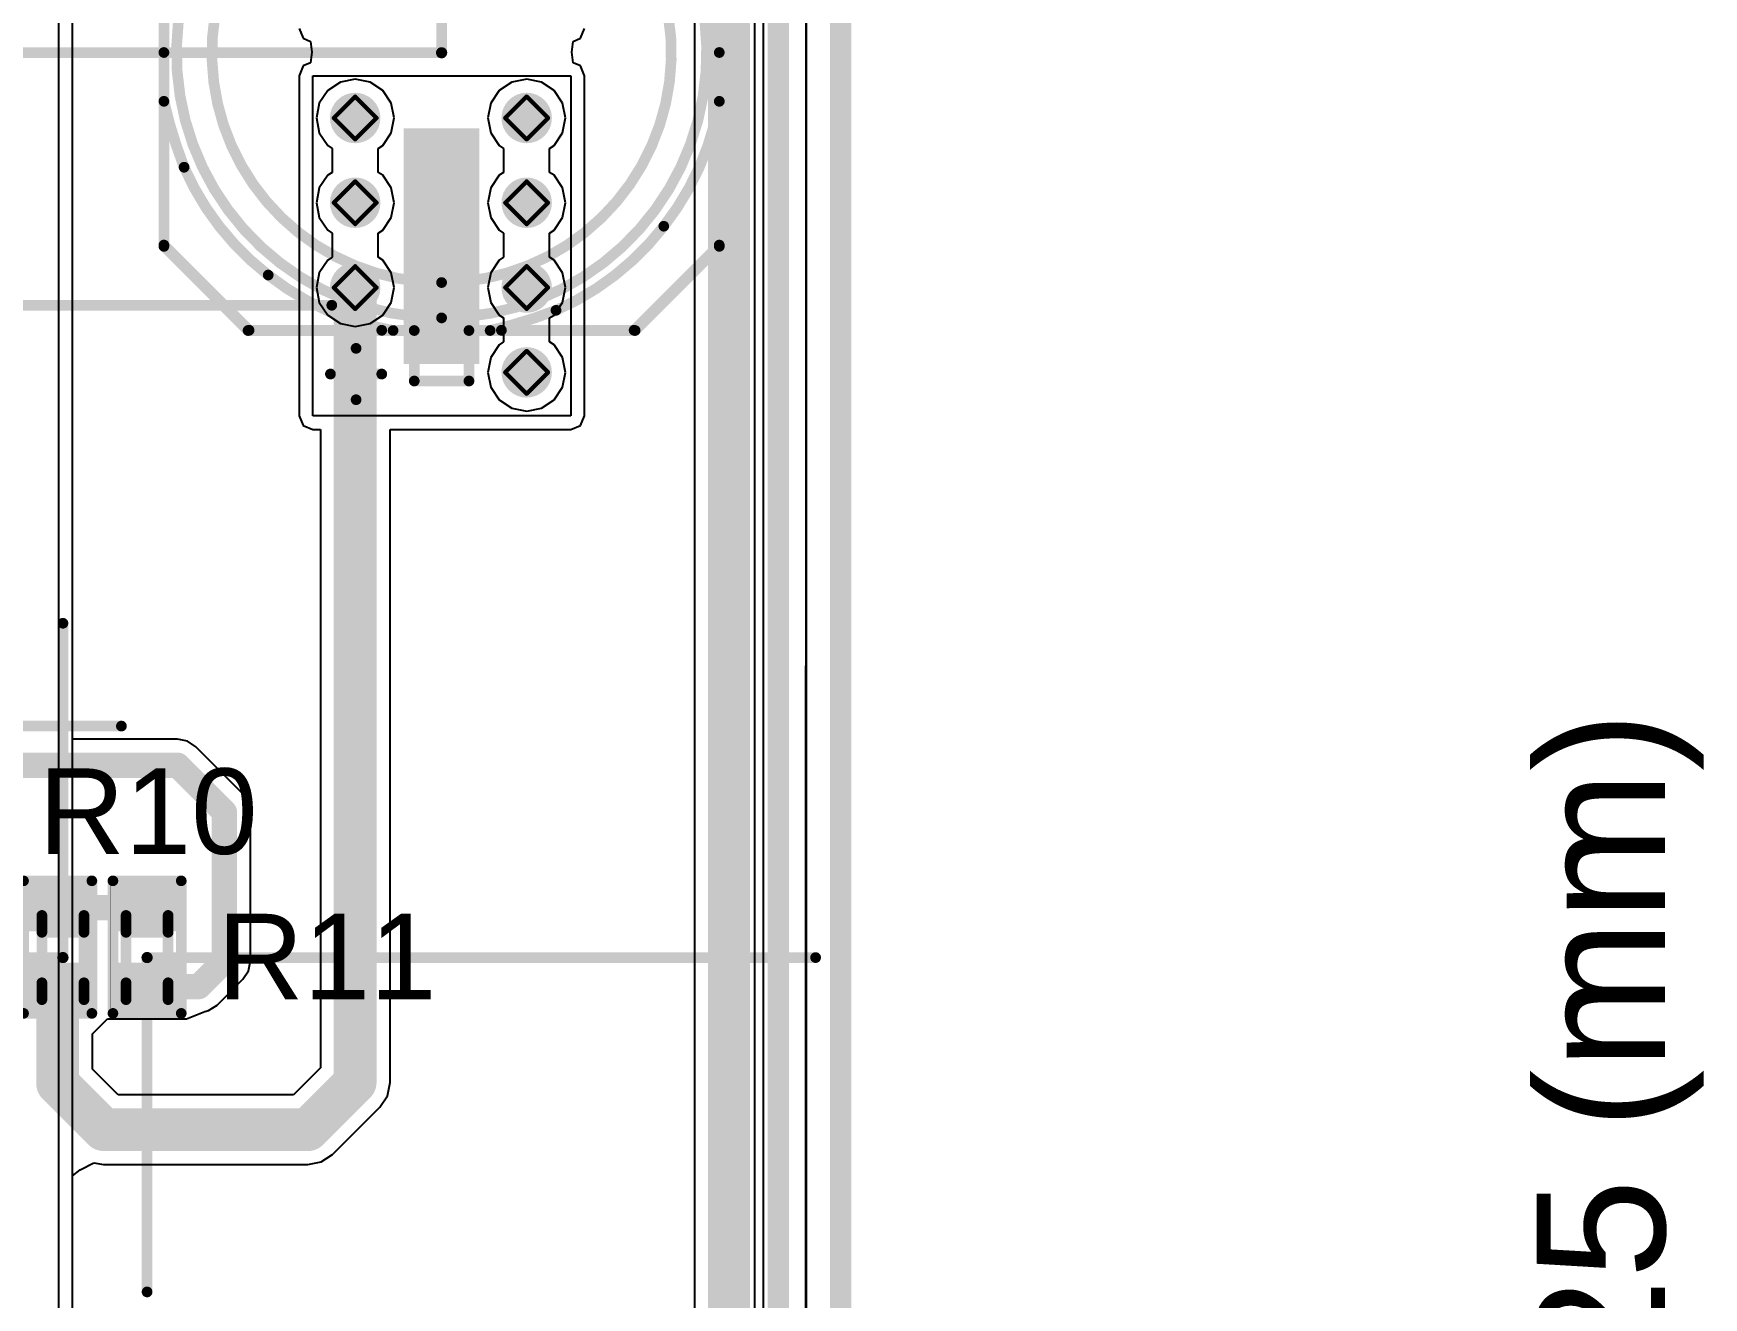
# Model space of a CAD drawing. Header units: millimetres. Extents: x -16 to 330, y -45 to 150.
# Drawn here: x 86.66 to 106.5, y 5.22 to 20.24 of the extents above; entities that cross this region are included whole.
import ezdxf

# ---------------------------------------------------------------- set-up
doc = ezdxf.new("R2010")
doc.units = ezdxf.units.MM
for name, color, linetype in [('BottomLayer', 5, 'Continuous'), ('BottomSolder', 6, 'Continuous'), ('DrillDrawing', 1, 'Continuous'), ('Mechanical1', 6, 'Continuous'), ('Mechanical13', 56, 'Continuous'), ('Mechanical2', 216, 'Continuous'), ('MidLayer1', 16, 'Continuous'), ('MidLayer2', 76, 'Continuous'), ('TopLayer', 1, 'Continuous'), ('TopOverlay', 2, 'Continuous'), ('TopPaste', 8, 'Continuous'), ('TopSolder', 216, 'Continuous'), ('ViaHoleLayer', 16, 'Continuous')]:
    doc.layers.add(name, color=color, linetype=linetype)
doc.styles.add('Arial', font='arial.ttf', dxfattribs={"height": 0.2})

# ---------------------------------------------------------------- blocks, each defined once
blk = doc.blocks.new('R___0402_22')
at = {"layer": 'TopLayer'}
for points in [[(-0.699, -0.318), (-0.699, 0.317), (-0.241, 0.317), (-0.241, -0.318)], [(0.241, -0.318), (0.241, 0.317), (0.699, 0.317), (0.699, -0.318)]]:
    blk.add_hatch(color=1, dxfattribs=at).paths.add_polyline_path(points)
at = {"layer": 'TopPaste'}
for points in [[(-0.699, -0.318), (-0.699, 0.317), (-0.241, 0.317), (-0.241, -0.318)], [(0.241, -0.318), (0.241, 0.317), (0.699, 0.317), (0.699, -0.318)]]:
    blk.add_hatch(color=8, dxfattribs=at).paths.add_polyline_path(points)
at = {"layer": 'TopSolder'}
for points in [[(-0.754, -0.373), (-0.754, 0.373), (-0.186, 0.373), (-0.186, -0.373)], [(0.186, -0.373), (0.186, 0.373), (0.754, 0.373), (0.754, -0.373)]]:
    blk.add_hatch(color=216, dxfattribs=at).paths.add_polyline_path(points)
at = {"layer": 'TopOverlay'}
for points, const_width in [([(0.787, 0.406), (-0.787, 0.406)], 0.127), ([(-0.787, -0.406), (-0.787, 0.406)], 0.127), ([(0.787, -0.406), (0.787, 0.406)], 0.127), ([(0.787, -0.406), (-0.787, -0.406)], 0.127), ([(0.813, -0.432), (-0.813, -0.432)], 0.00323)]:
    blk.add_lwpolyline(points, dxfattribs=dict(at, const_width=const_width))
for points, const_width in [([(-0.819, 0.406, 1), (-0.756, 0.406, 1)], 0.0635), ([(-0.819, 0.406, 1), (-0.756, 0.406, 1)], 0.0635), ([(0.756, 0.406, 1), (0.819, 0.406, 1)], 0.0635), ([(0.756, 0.406, 1), (0.819, 0.406, 1)], 0.0635), ([(-0.819, -0.406, 1), (-0.756, -0.406, 1)], 0.0635), ([(-0.819, -0.406, 1), (-0.756, -0.406, 1)], 0.0635), ([(0.756, -0.406, 1), (0.819, -0.406, 1)], 0.0635), ([(0.756, -0.406, 1), (0.819, -0.406, 1)], 0.0635), ([(-0.814, -0.432, 1), (-0.812, -0.432, 1)], 0.00161), ([(0.812, -0.432, 1), (0.814, -0.432, 1)], 0.00161)]:
    blk.add_lwpolyline(points, format="xyb", close=True, dxfattribs=dict(at, const_width=const_width))
blk = doc.blocks.new('UCD1A101MCL1GS_36')
at = {"layer": 'TopLayer'}
for points in [[(-3.7, 0.45), (-0.9, 0.45), (-0.9, -0.45), (-3.7, -0.45)], [(0.9, 0.45), (3.7, 0.45), (3.7, -0.45), (0.9, -0.45)]]:
    blk.add_hatch(color=1, dxfattribs=at).paths.add_polyline_path(points)
at = {"layer": 'TopPaste'}
for points in [[(-3.7, 0.45), (-0.9, 0.45), (-0.9, -0.45), (-3.7, -0.45)], [(0.9, 0.45), (3.7, 0.45), (3.7, -0.45), (0.9, -0.45)]]:
    blk.add_hatch(color=8, dxfattribs=at).paths.add_polyline_path(points)
at = {"layer": 'TopSolder'}
for points in [[(-3.7, 0.45), (-0.9, 0.45), (-0.9, -0.45), (-3.7, -0.45)], [(0.9, 0.45), (3.7, 0.45), (3.7, -0.45), (0.9, -0.45)]]:
    blk.add_hatch(color=216, dxfattribs=at).paths.add_polyline_path(points)
at = {"layer": 'TopOverlay', "const_width": 0.127}
for points in [[(-2.288, 3.3), (-3.3, 2.288)], [(-2.288, 3.3), (0, 3.3)], [(0, 3.3), (3.3, 3.3)], [(3.3, 3.3), (3.3, 0.711)], [(-3.3, 2.288), (-3.3, 0.711)], [(-3.82, 1.321), (-3.82, 0.711)], [(-4.125, 1.016), (-3.515, 1.016)], [(-3.3, -0.711), (-3.3, -2.288)], [(3.3, -0.711), (3.3, -3.3)], [(-3.3, -2.288), (-2.288, -3.3)], [(-2.288, -3.3), (0, -3.3)], [(0, -3.3), (3.3, -3.3)]]:
    blk.add_lwpolyline(points, dxfattribs=at)
at = {"layer": 'TopOverlay', "const_width": 0.0635}
for points in [[(-2.32, 3.3, 1), (-2.256, 3.3, 1)], [(-2.32, 3.3, 1), (-2.256, 3.3, 1)], [(-0.032, 3.3, 1), (0.032, 3.3, 1)], [(-0.032, 3.3, 1), (0.032, 3.3, 1)], [(3.268, 3.3, 1), (3.332, 3.3, 1)], [(3.268, 3.3, 1), (3.332, 3.3, 1)], [(-3.332, 2.288, 1), (-3.268, 2.288, 1)], [(-3.332, 2.288, 1), (-3.268, 2.288, 1)], [(-3.852, 1.321, 1), (-3.788, 1.321, 1)], [(-4.157, 1.016, 1), (-4.093, 1.016, 1)], [(-3.547, 1.016, 1), (-3.483, 1.016, 1)], [(-3.852, 0.711, 1), (-3.788, 0.711, 1)], [(-3.332, 0.711, 1), (-3.268, 0.711, 1)], [(3.268, 0.711, 1), (3.332, 0.711, 1)], [(-3.332, -0.711, 1), (-3.268, -0.711, 1)], [(3.268, -0.711, 1), (3.332, -0.711, 1)], [(-3.332, -2.288, 1), (-3.268, -2.288, 1)], [(-3.332, -2.288, 1), (-3.268, -2.288, 1)], [(-2.32, -3.3, 1), (-2.256, -3.3, 1)], [(-2.32, -3.3, 1), (-2.256, -3.3, 1)], [(-0.032, -3.3, 1), (0.032, -3.3, 1)], [(-0.032, -3.3, 1), (0.032, -3.3, 1)], [(3.268, -3.3, 1), (3.332, -3.3, 1)], [(3.268, -3.3, 1), (3.332, -3.3, 1)]]:
    blk.add_lwpolyline(points, format="xyb", close=True, dxfattribs=at)
blk = doc.blocks.new('R___0402_105')
at = {"layer": 'TopLayer'}
for points in [[(-0.699, -0.318), (-0.699, 0.317), (-0.241, 0.317), (-0.241, -0.318)], [(0.241, -0.318), (0.241, 0.317), (0.699, 0.317), (0.699, -0.318)]]:
    blk.add_hatch(color=1, dxfattribs=at).paths.add_polyline_path(points)
at = {"layer": 'TopPaste'}
for points in [[(-0.699, -0.318), (-0.699, 0.317), (-0.241, 0.317), (-0.241, -0.318)], [(0.241, -0.318), (0.241, 0.317), (0.699, 0.317), (0.699, -0.318)]]:
    blk.add_hatch(color=8, dxfattribs=at).paths.add_polyline_path(points)
at = {"layer": 'TopSolder'}
for points in [[(-0.754, -0.373), (-0.754, 0.373), (-0.186, 0.373), (-0.186, -0.373)], [(0.186, -0.373), (0.186, 0.373), (0.754, 0.373), (0.754, -0.373)]]:
    blk.add_hatch(color=216, dxfattribs=at).paths.add_polyline_path(points)
at = {"layer": 'TopOverlay'}
for points, const_width in [([(-0.787, -0.406), (-0.787, 0.406)], 0.127), ([(0.787, 0.406), (-0.787, 0.406)], 0.127), ([(0.787, -0.406), (0.787, 0.406)], 0.127), ([(0.787, -0.406), (-0.787, -0.406)], 0.127), ([(0.813, -0.432), (-0.813, -0.432)], 0.00323)]:
    blk.add_lwpolyline(points, dxfattribs=dict(at, const_width=const_width))
for points, const_width in [([(-0.819, 0.406, 1), (-0.756, 0.406, 1)], 0.0635), ([(-0.819, 0.406, 1), (-0.756, 0.406, 1)], 0.0635), ([(0.756, 0.406, 1), (0.819, 0.406, 1)], 0.0635), ([(0.756, 0.406, 1), (0.819, 0.406, 1)], 0.0635), ([(-0.819, -0.406, 1), (-0.756, -0.406, 1)], 0.0635), ([(-0.819, -0.406, 1), (-0.756, -0.406, 1)], 0.0635), ([(0.756, -0.406, 1), (0.819, -0.406, 1)], 0.0635), ([(0.756, -0.406, 1), (0.819, -0.406, 1)], 0.0635), ([(-0.814, -0.432, 1), (-0.812, -0.432, 1)], 0.00161), ([(0.812, -0.432, 1), (0.814, -0.432, 1)], 0.00161)]:
    blk.add_lwpolyline(points, format="xyb", close=True, dxfattribs=dict(at, const_width=const_width))

msp = doc.modelspace()

# ---------------------------------------------------------------- hatches: boundary and pattern name
at = {"layer": 'BottomLayer'}
h = msp.add_hatch(color=5, dxfattribs=at)
edge = h.paths.add_edge_path()
edge.add_arc((90.479, 19.234), 0.3, 0, 360)
h = msp.add_hatch(color=5, dxfattribs=at)
edge = h.paths.add_edge_path()
edge.add_arc((92.517, 19.234), 0.3, 0, 360)
h = msp.add_hatch(color=5, dxfattribs=at)
edge = h.paths.add_edge_path()
edge.add_arc((90.479, 18.227), 0.3, 0, 360)
h = msp.add_hatch(color=5, dxfattribs=at)
edge = h.paths.add_edge_path()
edge.add_arc((92.517, 18.227), 0.3, 0, 360)
h = msp.add_hatch(color=5, dxfattribs=at)
edge = h.paths.add_edge_path()
edge.add_arc((90.479, 17.219), 0.3, 0, 360)
h = msp.add_hatch(color=5, dxfattribs=at)
edge = h.paths.add_edge_path()
edge.add_arc((92.517, 17.219), 0.3, 0, 360)
h = msp.add_hatch(color=5, dxfattribs=at)
edge = h.paths.add_edge_path()
edge.add_arc((92.517, 16.212), 0.3, 0, 360)
at = {"layer": 'BottomSolder'}
h = msp.add_hatch(color=6, dxfattribs=at)
edge = h.paths.add_edge_path()
edge.add_arc((90.479, 19.234), 0.15, 0, 360)
h = msp.add_hatch(color=6, dxfattribs=at)
edge = h.paths.add_edge_path()
edge.add_arc((92.517, 19.234), 0.15, 0, 360)
h = msp.add_hatch(color=6, dxfattribs=at)
edge = h.paths.add_edge_path()
edge.add_arc((90.479, 18.227), 0.15, 0, 360)
h = msp.add_hatch(color=6, dxfattribs=at)
edge = h.paths.add_edge_path()
edge.add_arc((92.517, 18.227), 0.15, 0, 360)
h = msp.add_hatch(color=6, dxfattribs=at)
edge = h.paths.add_edge_path()
edge.add_arc((90.479, 17.219), 0.15, 0, 360)
h = msp.add_hatch(color=6, dxfattribs=at)
edge = h.paths.add_edge_path()
edge.add_arc((92.517, 17.219), 0.15, 0, 360)
h = msp.add_hatch(color=6, dxfattribs=at)
edge = h.paths.add_edge_path()
edge.add_arc((92.517, 16.212), 0.15, 0, 360)
at = {"layer": 'MidLayer1'}
h = msp.add_hatch(color=16, dxfattribs=at)
edge = h.paths.add_edge_path()
edge.add_arc((90.479, 19.234), 0.3, 0, 360)
h = msp.add_hatch(color=16, dxfattribs=at)
edge = h.paths.add_edge_path()
edge.add_arc((92.517, 19.234), 0.3, 0, 360)
h = msp.add_hatch(color=16, dxfattribs=at)
edge = h.paths.add_edge_path()
edge.add_arc((90.479, 18.227), 0.3, 0, 360)
h = msp.add_hatch(color=16, dxfattribs=at)
edge = h.paths.add_edge_path()
edge.add_arc((92.517, 18.227), 0.3, 0, 360)
h = msp.add_hatch(color=16, dxfattribs=at)
edge = h.paths.add_edge_path()
edge.add_arc((90.479, 17.219), 0.3, 0, 360)
h = msp.add_hatch(color=16, dxfattribs=at)
edge = h.paths.add_edge_path()
edge.add_arc((92.517, 17.219), 0.3, 0, 360)
h = msp.add_hatch(color=16, dxfattribs=at)
edge = h.paths.add_edge_path()
edge.add_arc((92.517, 16.212), 0.3, 0, 360)
at = {"layer": 'MidLayer2'}
h = msp.add_hatch(color=76, dxfattribs=at)
edge = h.paths.add_edge_path()
edge.add_arc((90.479, 19.234), 0.3, 0, 360)
h = msp.add_hatch(color=76, dxfattribs=at)
edge = h.paths.add_edge_path()
edge.add_arc((92.517, 19.234), 0.3, 0, 360)
h = msp.add_hatch(color=76, dxfattribs=at)
edge = h.paths.add_edge_path()
edge.add_arc((90.479, 18.227), 0.3, 0, 360)
h = msp.add_hatch(color=76, dxfattribs=at)
edge = h.paths.add_edge_path()
edge.add_arc((92.517, 18.227), 0.3, 0, 360)
h = msp.add_hatch(color=76, dxfattribs=at)
edge = h.paths.add_edge_path()
edge.add_arc((90.479, 17.219), 0.3, 0, 360)
h = msp.add_hatch(color=76, dxfattribs=at)
edge = h.paths.add_edge_path()
edge.add_arc((92.517, 17.219), 0.3, 0, 360)
h = msp.add_hatch(color=76, dxfattribs=at)
edge = h.paths.add_edge_path()
edge.add_arc((92.517, 16.212), 0.3, 0, 360)
at = {"layer": 'TopLayer'}
h = msp.add_hatch(color=1, dxfattribs=at)
edge = h.paths.add_edge_path()
edge.add_arc((90.479, 19.234), 0.3, 0, 360)
h = msp.add_hatch(color=1, dxfattribs=at)
edge = h.paths.add_edge_path()
edge.add_arc((92.517, 19.234), 0.3, 0, 360)
h = msp.add_hatch(color=1, dxfattribs=at)
edge = h.paths.add_edge_path()
edge.add_arc((90.479, 18.227), 0.3, 0, 360)
h = msp.add_hatch(color=1, dxfattribs=at)
edge = h.paths.add_edge_path()
edge.add_arc((92.517, 18.227), 0.3, 0, 360)
h = msp.add_hatch(color=1, dxfattribs=at)
edge = h.paths.add_edge_path()
edge.add_arc((90.479, 17.219), 0.3, 0, 360)
h = msp.add_hatch(color=1, dxfattribs=at)
edge = h.paths.add_edge_path()
edge.add_arc((92.517, 17.219), 0.3, 0, 360)
h = msp.add_hatch(color=1, dxfattribs=at)
edge = h.paths.add_edge_path()
edge.add_arc((92.517, 16.212), 0.3, 0, 360)
at = {"layer": 'TopSolder'}
h = msp.add_hatch(color=216, dxfattribs=at)
edge = h.paths.add_edge_path()
edge.add_arc((90.479, 19.234), 0.15, 0, 360)
h = msp.add_hatch(color=216, dxfattribs=at)
edge = h.paths.add_edge_path()
edge.add_arc((92.517, 19.234), 0.15, 0, 360)
h = msp.add_hatch(color=216, dxfattribs=at)
edge = h.paths.add_edge_path()
edge.add_arc((90.479, 18.227), 0.15, 0, 360)
h = msp.add_hatch(color=216, dxfattribs=at)
edge = h.paths.add_edge_path()
edge.add_arc((92.517, 18.227), 0.15, 0, 360)
h = msp.add_hatch(color=216, dxfattribs=at)
edge = h.paths.add_edge_path()
edge.add_arc((90.479, 17.219), 0.15, 0, 360)
h = msp.add_hatch(color=216, dxfattribs=at)
edge = h.paths.add_edge_path()
edge.add_arc((92.517, 17.219), 0.15, 0, 360)
h = msp.add_hatch(color=216, dxfattribs=at)
edge = h.paths.add_edge_path()
edge.add_arc((92.517, 16.212), 0.15, 0, 360)
at = {"layer": 'ViaHoleLayer'}
h = msp.add_hatch(color=16, dxfattribs=at)
edge = h.paths.add_edge_path()
edge.add_arc((90.479, 19.234), 0.15, 0, 360)
h = msp.add_hatch(color=16, dxfattribs=at)
edge = h.paths.add_edge_path()
edge.add_arc((92.517, 19.234), 0.15, 0, 360)
h = msp.add_hatch(color=16, dxfattribs=at)
edge = h.paths.add_edge_path()
edge.add_arc((90.479, 18.227), 0.15, 0, 360)
h = msp.add_hatch(color=16, dxfattribs=at)
edge = h.paths.add_edge_path()
edge.add_arc((92.517, 18.227), 0.15, 0, 360)
h = msp.add_hatch(color=16, dxfattribs=at)
edge = h.paths.add_edge_path()
edge.add_arc((90.479, 17.219), 0.15, 0, 360)
h = msp.add_hatch(color=16, dxfattribs=at)
edge = h.paths.add_edge_path()
edge.add_arc((92.517, 17.219), 0.15, 0, 360)
h = msp.add_hatch(color=16, dxfattribs=at)
edge = h.paths.add_edge_path()
edge.add_arc((92.517, 16.212), 0.15, 0, 360)

# ---------------------------------------------------------------- linework, layer by layer
at = {"layer": 'BottomLayer'}
for p, q in [((95.845, 74.655), (95.836, -11.491)), ((95.33, -7.43), (95.33, 61.392)), ((94.51, 59.295), (94.51, -7.43)), ((86.955, 20.549), (86.955, -13.267)), ((87.12, -13.021), (87.12, 20.549)), ((90.303, 19.66), (90.153, 19.56)), ((90.479, 19.695), (90.303, 19.66)), ((90.656, 19.66), (90.479, 19.695)), ((90.806, 19.56), (90.656, 19.66)), ((92.34, 19.66), (92.191, 19.56)), ((92.517, 19.695), (92.34, 19.66)), ((92.693, 19.66), (92.517, 19.695)), ((92.843, 19.56), (92.693, 19.66)), ((90.153, 19.56), (90.053, 19.411)), ((90.906, 19.411), (90.806, 19.56)), ((92.191, 19.56), (92.091, 19.411)), ((92.943, 19.411), (92.843, 19.56)), ((90.053, 19.411), (90.018, 19.234)), ((90.941, 19.234), (90.906, 19.411)), ((92.091, 19.411), (92.055, 19.234)), ((92.978, 19.234), (92.943, 19.411)), ((90.018, 19.234), (90.053, 19.058)), ((90.053, 19.058), (90.153, 18.908)), ((90.806, 18.908), (90.906, 19.058)), ((90.906, 19.058), (90.941, 19.234)), ((92.055, 19.234), (92.091, 19.058)), ((92.091, 19.058), (92.191, 18.908)), ((92.843, 18.908), (92.943, 19.058)), ((92.943, 19.058), (92.978, 19.234)), ((90.153, 18.908), (90.206, 18.873)), ((90.206, 18.873), (90.206, 18.588)), ((90.753, 18.873), (90.806, 18.908)), ((90.753, 18.588), (90.753, 18.873)), ((92.191, 18.908), (92.243, 18.873)), ((92.243, 18.873), (92.243, 18.588)), ((92.79, 18.873), (92.843, 18.908)), ((92.79, 18.588), (92.79, 18.873)), ((90.153, 18.553), (90.053, 18.403)), ((90.206, 18.588), (90.153, 18.553)), ((90.806, 18.553), (90.753, 18.588)), ((90.906, 18.403), (90.806, 18.553)), ((92.191, 18.553), (92.091, 18.403)), ((92.243, 18.588), (92.191, 18.553)), ((92.843, 18.553), (92.79, 18.588)), ((92.943, 18.403), (92.843, 18.553)), ((90.053, 18.403), (90.018, 18.227)), ((90.941, 18.227), (90.906, 18.403)), ((92.091, 18.403), (92.055, 18.227)), ((92.978, 18.227), (92.943, 18.403)), ((90.018, 18.227), (90.053, 18.05)), ((90.906, 18.05), (90.941, 18.227)), ((92.055, 18.227), (92.091, 18.05)), ((92.943, 18.05), (92.978, 18.227)), ((90.053, 18.05), (90.153, 17.9)), ((90.153, 17.9), (90.206, 17.865)), ((90.206, 17.865), (90.206, 17.581)), ((90.753, 17.865), (90.806, 17.9)), ((90.753, 17.581), (90.753, 17.865)), ((90.806, 17.9), (90.906, 18.05)), ((92.091, 18.05), (92.191, 17.9)), ((92.191, 17.9), (92.243, 17.865)), ((92.243, 17.865), (92.243, 17.581)), ((92.79, 17.865), (92.843, 17.9)), ((92.79, 17.581), (92.79, 17.865)), ((92.843, 17.9), (92.943, 18.05)), ((90.153, 17.545), (90.053, 17.396)), ((90.206, 17.581), (90.153, 17.545)), ((90.806, 17.545), (90.753, 17.581)), ((90.906, 17.396), (90.806, 17.545)), ((92.191, 17.545), (92.091, 17.396)), ((92.243, 17.581), (92.191, 17.545)), ((92.843, 17.545), (92.79, 17.581)), ((92.943, 17.396), (92.843, 17.545)), ((90.053, 17.396), (90.018, 17.219)), ((90.941, 17.219), (90.906, 17.396)), ((92.091, 17.396), (92.055, 17.219)), ((92.978, 17.219), (92.943, 17.396)), ((90.018, 17.219), (90.053, 17.043)), ((90.906, 17.043), (90.941, 17.219)), ((92.055, 17.219), (92.091, 17.043)), ((92.943, 17.043), (92.978, 17.219)), ((90.053, 17.043), (90.153, 16.893)), ((90.153, 16.893), (90.303, 16.793)), ((90.656, 16.793), (90.806, 16.893)), ((90.806, 16.893), (90.906, 17.043)), ((92.091, 17.043), (92.191, 16.893)), ((92.191, 16.893), (92.243, 16.858)), ((92.79, 16.858), (92.843, 16.893)), ((92.843, 16.893), (92.943, 17.043)), ((90.303, 16.793), (90.479, 16.758)), ((90.479, 16.758), (90.656, 16.793)), ((92.243, 16.858), (92.243, 16.573)), ((92.79, 16.573), (92.79, 16.858)), ((92.191, 16.538), (92.091, 16.388)), ((92.243, 16.573), (92.191, 16.538)), ((92.843, 16.538), (92.79, 16.573)), ((92.943, 16.388), (92.843, 16.538)), ((92.091, 16.388), (92.055, 16.212)), ((92.978, 16.212), (92.943, 16.388)), ((92.055, 16.212), (92.091, 16.035)), ((92.943, 16.035), (92.978, 16.212)), ((92.091, 16.035), (92.191, 15.885)), ((92.191, 15.885), (92.34, 15.785)), ((92.693, 15.785), (92.843, 15.885)), ((92.843, 15.885), (92.943, 16.035)), ((92.34, 15.785), (92.517, 15.75)), ((92.517, 15.75), (92.693, 15.785))]:
    msp.add_line(p, q, dxfattribs=at)
at = {"layer": 'BottomLayer', "const_width": 0.5}
msp.add_lwpolyline([(94.92, -7.81), (94.92, 61.392)], dxfattribs=at)
at = {"layer": 'DrillDrawing', "const_width": 0.0508}
for points in [[(90.225, 19.234), (90.479, 19.488)], [(90.479, 19.488), (90.733, 19.234)], [(92.263, 19.234), (92.517, 19.488)], [(92.517, 19.488), (92.771, 19.234)], [(90.225, 19.234), (90.479, 18.98)], [(90.479, 18.98), (90.733, 19.234)], [(92.263, 19.234), (92.517, 18.98)], [(92.517, 18.98), (92.771, 19.234)], [(90.225, 18.227), (90.479, 18.481)], [(90.479, 18.481), (90.733, 18.227)], [(92.263, 18.227), (92.517, 18.481)], [(92.517, 18.481), (92.771, 18.227)], [(90.225, 18.227), (90.479, 17.973)], [(90.479, 17.973), (90.733, 18.227)], [(92.263, 18.227), (92.517, 17.973)], [(92.517, 17.973), (92.771, 18.227)], [(90.225, 17.219), (90.479, 17.473)], [(90.479, 17.473), (90.733, 17.219)], [(92.263, 17.219), (92.517, 17.473)], [(92.517, 17.473), (92.771, 17.219)], [(90.225, 17.219), (90.479, 16.965)], [(90.479, 16.965), (90.733, 17.219)], [(92.263, 17.219), (92.517, 16.965)], [(92.517, 16.965), (92.771, 17.219)], [(92.263, 16.212), (92.517, 16.466)], [(92.517, 16.466), (92.771, 16.212)], [(92.263, 16.212), (92.517, 15.958)], [(92.517, 15.958), (92.771, 16.212)]]:
    msp.add_lwpolyline(points, dxfattribs=at)
at = {"layer": 'DrillDrawing', "const_width": 0.0254}
for points in [[(90.467, 19.488, 1), (90.492, 19.488, 1)], [(90.467, 19.488, 1), (90.492, 19.488, 1)], [(92.504, 19.488, 1), (92.529, 19.488, 1)], [(92.504, 19.488, 1), (92.529, 19.488, 1)], [(90.213, 19.234, 1), (90.238, 19.234, 1)], [(90.213, 19.234, 1), (90.238, 19.234, 1)], [(90.721, 19.234, 1), (90.746, 19.234, 1)], [(90.721, 19.234, 1), (90.746, 19.234, 1)], [(92.25, 19.234, 1), (92.275, 19.234, 1)], [(92.25, 19.234, 1), (92.275, 19.234, 1)], [(92.758, 19.234, 1), (92.783, 19.234, 1)], [(92.758, 19.234, 1), (92.783, 19.234, 1)], [(90.467, 18.98, 1), (90.492, 18.98, 1)], [(90.467, 18.98, 1), (90.492, 18.98, 1)], [(92.504, 18.98, 1), (92.529, 18.98, 1)], [(92.504, 18.98, 1), (92.529, 18.98, 1)], [(90.467, 18.481, 1), (90.492, 18.481, 1)], [(90.467, 18.481, 1), (90.492, 18.481, 1)], [(92.504, 18.481, 1), (92.529, 18.481, 1)], [(92.504, 18.481, 1), (92.529, 18.481, 1)], [(90.213, 18.227, 1), (90.238, 18.227, 1)], [(90.213, 18.227, 1), (90.238, 18.227, 1)], [(90.721, 18.227, 1), (90.746, 18.227, 1)], [(90.721, 18.227, 1), (90.746, 18.227, 1)], [(92.25, 18.227, 1), (92.275, 18.227, 1)], [(92.25, 18.227, 1), (92.275, 18.227, 1)], [(92.758, 18.227, 1), (92.783, 18.227, 1)], [(92.758, 18.227, 1), (92.783, 18.227, 1)], [(90.467, 17.973, 1), (90.492, 17.973, 1)], [(90.467, 17.973, 1), (90.492, 17.973, 1)], [(92.504, 17.973, 1), (92.529, 17.973, 1)], [(92.504, 17.973, 1), (92.529, 17.973, 1)], [(90.467, 17.473, 1), (90.492, 17.473, 1)], [(90.467, 17.473, 1), (90.492, 17.473, 1)], [(92.504, 17.473, 1), (92.529, 17.473, 1)], [(92.504, 17.473, 1), (92.529, 17.473, 1)], [(90.213, 17.219, 1), (90.238, 17.219, 1)], [(90.213, 17.219, 1), (90.238, 17.219, 1)], [(90.721, 17.219, 1), (90.746, 17.219, 1)], [(90.721, 17.219, 1), (90.746, 17.219, 1)], [(92.25, 17.219, 1), (92.275, 17.219, 1)], [(92.25, 17.219, 1), (92.275, 17.219, 1)], [(92.758, 17.219, 1), (92.783, 17.219, 1)], [(92.758, 17.219, 1), (92.783, 17.219, 1)], [(90.467, 16.965, 1), (90.492, 16.965, 1)], [(90.467, 16.965, 1), (90.492, 16.965, 1)], [(92.504, 16.965, 1), (92.529, 16.965, 1)], [(92.504, 16.965, 1), (92.529, 16.965, 1)], [(92.504, 16.466, 1), (92.529, 16.466, 1)], [(92.504, 16.466, 1), (92.529, 16.466, 1)], [(92.25, 16.212, 1), (92.275, 16.212, 1)], [(92.25, 16.212, 1), (92.275, 16.212, 1)], [(92.758, 16.212, 1), (92.783, 16.212, 1)], [(92.758, 16.212, 1), (92.783, 16.212, 1)], [(92.504, 15.958, 1), (92.529, 15.958, 1)], [(92.504, 15.958, 1), (92.529, 15.958, 1)]]:
    msp.add_lwpolyline(points, format="xyb", close=True, dxfattribs=at)
at = {"layer": 'Mechanical13', "const_width": 0.127}
for points in [[(96.256, -12.491), (96.256, 75.509)], [(91.506, 20.009), (91.506, 23.981)], [(91.506, 20.009), (91.506, 23.981)], [(88.206, 17.709), (88.206, 22.909)], [(94.806, 17.709), (94.806, 22.909)], [(83.562, 20.009), (91.506, 20.009)], [(83.562, 20.009), (91.506, 20.009)], [(88.206, 17.709), (89.206, 16.709)], [(93.806, 16.709), (94.806, 17.709)], [(91.506, 16.859), (91.506, 17.279)], [(82.256, 17.009), (90.201, 17.009)], [(82.256, 17.009), (90.201, 17.009)], [(89.206, 16.709), (93.806, 16.709)], [(91.181, 16.109), (91.181, 16.709)], [(91.831, 16.109), (91.831, 16.709)], [(91.181, 16.109), (91.831, 16.109)], [(87.006, 9.259), (87.006, 13.231)], [(87.006, 9.259), (87.006, 13.231)], [(79.756, 12.009), (87.701, 12.009)], [(79.756, 12.009), (87.701, 12.009)], [(86.756, 9.759), (87.256, 9.759)], [(86.756, 9.724), (86.756, 9.759)], [(86.756, 9.724), (87.256, 9.724)], [(86.756, 9.594), (86.756, 9.724)], [(87.256, 9.724), (87.256, 9.759)], [(87.256, 9.594), (87.256, 9.724)], [(87.756, 9.759), (88.256, 9.759)], [(87.756, 9.724), (87.756, 9.759)], [(87.756, 9.724), (88.256, 9.724)], [(87.756, 9.594), (87.756, 9.724)], [(88.256, 9.724), (88.256, 9.759)], [(88.256, 9.594), (88.256, 9.724)], [(86.756, 9.594), (87.256, 9.594)], [(86.756, 9.559), (86.756, 9.594)], [(86.756, 9.559), (87.256, 9.559)], [(86.756, 8.959), (86.756, 9.559)], [(87.256, 9.559), (87.256, 9.594)], [(87.256, 8.959), (87.256, 9.559)], [(87.756, 9.594), (88.256, 9.594)], [(87.756, 9.559), (87.756, 9.594)], [(87.756, 9.559), (88.256, 9.559)], [(87.756, 8.959), (87.756, 9.559)], [(88.256, 9.559), (88.256, 9.594)], [(88.256, 8.959), (88.256, 9.559)], [(79.062, 9.259), (87.006, 9.259)], [(79.062, 9.259), (87.006, 9.259)], [(88.006, 9.259), (95.951, 9.259)], [(88.006, 9.259), (95.951, 9.259)], [(88.006, 5.286), (88.006, 9.259)], [(88.006, 5.286), (88.006, 9.259)], [(86.756, 8.959), (87.256, 8.959)], [(86.756, 8.924), (86.756, 8.959)], [(86.756, 8.924), (87.256, 8.924)], [(86.756, 8.794), (86.756, 8.924)], [(87.256, 8.924), (87.256, 8.959)], [(87.256, 8.794), (87.256, 8.924)], [(87.756, 8.959), (88.256, 8.959)], [(87.756, 8.924), (87.756, 8.959)], [(87.756, 8.924), (88.256, 8.924)], [(87.756, 8.794), (87.756, 8.924)], [(88.256, 8.924), (88.256, 8.959)], [(88.256, 8.794), (88.256, 8.924)], [(86.756, 8.794), (87.256, 8.794)], [(86.756, 8.759), (86.756, 8.794)], [(86.756, 8.759), (87.256, 8.759)], [(87.256, 8.759), (87.256, 8.794)], [(87.756, 8.794), (88.256, 8.794)], [(87.756, 8.759), (87.756, 8.794)], [(87.756, 8.759), (88.256, 8.759)], [(88.256, 8.759), (88.256, 8.794)]]:
    msp.add_lwpolyline(points, dxfattribs=at)
for points in [[(91.506, 16.859, -0.506625), (88.501, 20.954)], [(91.506, 17.279, -0.522043), (88.945, 20.954)], [(94.067, 20.954, -0.522043), (91.506, 17.279)], [(94.511, 20.954, -0.506625), (91.506, 16.859)], [(88.446, 18.649, -0.036152), (88.206, 19.432)], [(94.806, 19.432, -0.124786), (94.147, 17.948)], [(89.445, 17.368, -0.125409), (88.446, 18.649)], [(94.147, 17.948, -0.125409), (92.866, 16.949)], [(90.93, 16.709, -0.124786), (89.445, 17.368)], [(92.866, 16.949, -0.036152), (92.083, 16.709)]]:
    msp.add_lwpolyline(points, format="xyb", dxfattribs=at)
at = {"layer": 'Mechanical13'}
for points, const_width in [([(91.509, 20.009, 1), (91.503, 20.009, 1)], 0.127), ([(91.509, 20.009, 1), (91.503, 20.009, 1)], 0.127), ([(91.471, 20.009, 1), (91.535, 20.009, 1)], 0.0635), ([(91.471, 20.009, 1), (91.535, 20.009, 1)], 0.0635), ([(91.474, 20.009, 1), (91.538, 20.009, 1)], 0.0635), ([(91.474, 20.009, 1), (91.538, 20.009, 1)], 0.0635), ([(91.474, 20.009, 1), (91.538, 20.009, 1)], 0.0635), ([(91.474, 20.009, 1), (91.538, 20.009, 1)], 0.0635), ([(91.478, 20.009, 1), (91.541, 20.009, 1)], 0.0635), ([(91.478, 20.009, 1), (91.541, 20.009, 1)], 0.0635), ([(88.174, 19.432, 1), (88.238, 19.432, 1)], 0.0635), ([(94.774, 19.432, 1), (94.838, 19.432, 1)], 0.0635), ([(88.414, 18.649, 1), (88.478, 18.649, 1)], 0.0635), ([(88.414, 18.649, 1), (88.478, 18.649, 1)], 0.0635), ([(94.115, 17.948, 1), (94.178, 17.948, 1)], 0.0635), ([(94.115, 17.948, 1), (94.178, 17.948, 1)], 0.0635), ([(88.174, 17.709, 1), (88.238, 17.709, 1)], 0.0635), ([(88.174, 17.709, 1), (88.238, 17.709, 1)], 0.0635), ([(94.774, 17.709, 1), (94.838, 17.709, 1)], 0.0635), ([(94.774, 17.709, 1), (94.838, 17.709, 1)], 0.0635), ([(89.414, 17.368, 1), (89.477, 17.368, 1)], 0.0635), ([(89.414, 17.368, 1), (89.477, 17.368, 1)], 0.0635), ([(91.474, 17.279, 1), (91.538, 17.279, 1)], 0.0635), ([(91.474, 17.279, 1), (91.538, 17.279, 1)], 0.0635), ([(91.474, 17.279, 1), (91.538, 17.279, 1)], 0.0635), ([(90.169, 17.009, 1), (90.233, 17.009, 1)], 0.0635), ([(90.169, 17.009, 1), (90.233, 17.009, 1)], 0.0635), ([(91.474, 16.859, 1), (91.538, 16.859, 1)], 0.0635), ([(91.474, 16.859, 1), (91.538, 16.859, 1)], 0.0635), ([(91.474, 16.859, 1), (91.538, 16.859, 1)], 0.0635), ([(92.834, 16.949, 1), (92.898, 16.949, 1)], 0.0635), ([(92.834, 16.949, 1), (92.898, 16.949, 1)], 0.0635), ([(89.174, 16.709, 1), (89.238, 16.709, 1)], 0.0635), ([(89.174, 16.709, 1), (89.238, 16.709, 1)], 0.0635), ([(90.898, 16.709, 1), (90.961, 16.709, 1)], 0.0635), ([(91.149, 16.709, 1), (91.213, 16.709, 1)], 0.0635), ([(91.799, 16.709, 1), (91.863, 16.709, 1)], 0.0635), ([(92.051, 16.709, 1), (92.115, 16.709, 1)], 0.0635), ([(93.774, 16.709, 1), (93.838, 16.709, 1)], 0.0635), ([(93.774, 16.709, 1), (93.838, 16.709, 1)], 0.0635), ([(91.149, 16.109, 1), (91.213, 16.109, 1)], 0.0635), ([(91.149, 16.109, 1), (91.213, 16.109, 1)], 0.0635), ([(91.799, 16.109, 1), (91.863, 16.109, 1)], 0.0635), ([(91.799, 16.109, 1), (91.863, 16.109, 1)], 0.0635), ([(86.974, 13.231, 1), (87.038, 13.231, 1)], 0.0635), ([(86.974, 13.231, 1), (87.038, 13.231, 1)], 0.0635), ([(87.669, 12.009, 1), (87.733, 12.009, 1)], 0.0635), ([(87.669, 12.009, 1), (87.733, 12.009, 1)], 0.0635), ([(86.724, 9.759, 1), (86.788, 9.759, 1)], 0.0635), ([(86.724, 9.759, 1), (86.788, 9.759, 1)], 0.0635), ([(86.724, 9.724, 1), (86.788, 9.724, 1)], 0.0635), ([(86.724, 9.724, 1), (86.788, 9.724, 1)], 0.0635), ([(86.724, 9.724, 1), (86.788, 9.724, 1)], 0.0635), ([(87.224, 9.759, 1), (87.288, 9.759, 1)], 0.0635), ([(87.224, 9.759, 1), (87.288, 9.759, 1)], 0.0635), ([(87.224, 9.724, 1), (87.288, 9.724, 1)], 0.0635), ([(87.224, 9.724, 1), (87.288, 9.724, 1)], 0.0635), ([(87.224, 9.724, 1), (87.288, 9.724, 1)], 0.0635), ([(87.724, 9.759, 1), (87.788, 9.759, 1)], 0.0635), ([(87.724, 9.759, 1), (87.788, 9.759, 1)], 0.0635), ([(87.724, 9.724, 1), (87.788, 9.724, 1)], 0.0635), ([(87.724, 9.724, 1), (87.788, 9.724, 1)], 0.0635), ([(87.724, 9.724, 1), (87.788, 9.724, 1)], 0.0635), ([(88.224, 9.759, 1), (88.288, 9.759, 1)], 0.0635), ([(88.224, 9.759, 1), (88.288, 9.759, 1)], 0.0635), ([(88.224, 9.724, 1), (88.288, 9.724, 1)], 0.0635), ([(88.224, 9.724, 1), (88.288, 9.724, 1)], 0.0635), ([(88.224, 9.724, 1), (88.288, 9.724, 1)], 0.0635), ([(86.724, 9.594, 1), (86.788, 9.594, 1)], 0.0635), ([(86.724, 9.594, 1), (86.788, 9.594, 1)], 0.0635), ([(86.724, 9.594, 1), (86.788, 9.594, 1)], 0.0635), ([(86.724, 9.559, 1), (86.788, 9.559, 1)], 0.0635), ([(86.724, 9.559, 1), (86.788, 9.559, 1)], 0.0635), ([(86.724, 9.559, 1), (86.788, 9.559, 1)], 0.0635), ([(87.224, 9.594, 1), (87.288, 9.594, 1)], 0.0635), ([(87.224, 9.594, 1), (87.288, 9.594, 1)], 0.0635), ([(87.224, 9.594, 1), (87.288, 9.594, 1)], 0.0635), ([(87.224, 9.559, 1), (87.288, 9.559, 1)], 0.0635), ([(87.224, 9.559, 1), (87.288, 9.559, 1)], 0.0635), ([(87.224, 9.559, 1), (87.288, 9.559, 1)], 0.0635), ([(87.724, 9.594, 1), (87.788, 9.594, 1)], 0.0635), ([(87.724, 9.594, 1), (87.788, 9.594, 1)], 0.0635), ([(87.724, 9.594, 1), (87.788, 9.594, 1)], 0.0635), ([(87.724, 9.559, 1), (87.788, 9.559, 1)], 0.0635), ([(87.724, 9.559, 1), (87.788, 9.559, 1)], 0.0635), ([(87.724, 9.559, 1), (87.788, 9.559, 1)], 0.0635), ([(88.224, 9.594, 1), (88.288, 9.594, 1)], 0.0635), ([(88.224, 9.594, 1), (88.288, 9.594, 1)], 0.0635), ([(88.224, 9.594, 1), (88.288, 9.594, 1)], 0.0635), ([(88.224, 9.559, 1), (88.288, 9.559, 1)], 0.0635), ([(88.224, 9.559, 1), (88.288, 9.559, 1)], 0.0635), ([(88.224, 9.559, 1), (88.288, 9.559, 1)], 0.0635), ([(87.009, 9.259, 1), (87.003, 9.259, 1)], 0.127), ([(87.009, 9.259, 1), (87.003, 9.259, 1)], 0.127), ([(86.971, 9.259, 1), (87.035, 9.259, 1)], 0.0635), ([(86.971, 9.259, 1), (87.035, 9.259, 1)], 0.0635), ([(86.974, 9.259, 1), (87.038, 9.259, 1)], 0.0635), ([(86.974, 9.259, 1), (87.038, 9.259, 1)], 0.0635), ([(86.974, 9.259, 1), (87.038, 9.259, 1)], 0.0635), ([(86.974, 9.259, 1), (87.038, 9.259, 1)], 0.0635), ([(86.978, 9.259, 1), (87.041, 9.259, 1)], 0.0635), ([(86.978, 9.259, 1), (87.041, 9.259, 1)], 0.0635), ([(88.009, 9.259, 1), (88.003, 9.259, 1)], 0.127), ([(88.009, 9.259, 1), (88.003, 9.259, 1)], 0.127), ([(87.971, 9.259, 1), (88.035, 9.259, 1)], 0.0635), ([(87.971, 9.259, 1), (88.035, 9.259, 1)], 0.0635), ([(87.974, 9.259, 1), (88.038, 9.259, 1)], 0.0635), ([(87.974, 9.259, 1), (88.038, 9.259, 1)], 0.0635), ([(87.974, 9.259, 1), (88.038, 9.259, 1)], 0.0635), ([(87.974, 9.259, 1), (88.038, 9.259, 1)], 0.0635), ([(87.978, 9.259, 1), (88.041, 9.259, 1)], 0.0635), ([(87.978, 9.259, 1), (88.041, 9.259, 1)], 0.0635), ([(95.919, 9.259, 1), (95.983, 9.259, 1)], 0.0635), ([(95.919, 9.259, 1), (95.983, 9.259, 1)], 0.0635), ([(86.724, 8.959, 1), (86.788, 8.959, 1)], 0.0635), ([(86.724, 8.959, 1), (86.788, 8.959, 1)], 0.0635), ([(86.724, 8.959, 1), (86.788, 8.959, 1)], 0.0635), ([(86.724, 8.924, 1), (86.788, 8.924, 1)], 0.0635), ([(86.724, 8.924, 1), (86.788, 8.924, 1)], 0.0635), ([(86.724, 8.924, 1), (86.788, 8.924, 1)], 0.0635), ([(87.224, 8.959, 1), (87.288, 8.959, 1)], 0.0635), ([(87.224, 8.959, 1), (87.288, 8.959, 1)], 0.0635), ([(87.224, 8.959, 1), (87.288, 8.959, 1)], 0.0635), ([(87.224, 8.924, 1), (87.288, 8.924, 1)], 0.0635), ([(87.224, 8.924, 1), (87.288, 8.924, 1)], 0.0635), ([(87.224, 8.924, 1), (87.288, 8.924, 1)], 0.0635), ([(87.724, 8.959, 1), (87.788, 8.959, 1)], 0.0635), ([(87.724, 8.959, 1), (87.788, 8.959, 1)], 0.0635), ([(87.724, 8.959, 1), (87.788, 8.959, 1)], 0.0635), ([(87.724, 8.924, 1), (87.788, 8.924, 1)], 0.0635), ([(87.724, 8.924, 1), (87.788, 8.924, 1)], 0.0635), ([(87.724, 8.924, 1), (87.788, 8.924, 1)], 0.0635), ([(88.224, 8.959, 1), (88.288, 8.959, 1)], 0.0635), ([(88.224, 8.959, 1), (88.288, 8.959, 1)], 0.0635), ([(88.224, 8.959, 1), (88.288, 8.959, 1)], 0.0635), ([(88.224, 8.924, 1), (88.288, 8.924, 1)], 0.0635), ([(88.224, 8.924, 1), (88.288, 8.924, 1)], 0.0635), ([(88.224, 8.924, 1), (88.288, 8.924, 1)], 0.0635), ([(86.724, 8.794, 1), (86.788, 8.794, 1)], 0.0635), ([(86.724, 8.794, 1), (86.788, 8.794, 1)], 0.0635), ([(86.724, 8.794, 1), (86.788, 8.794, 1)], 0.0635), ([(86.724, 8.759, 1), (86.788, 8.759, 1)], 0.0635), ([(86.724, 8.759, 1), (86.788, 8.759, 1)], 0.0635), ([(87.224, 8.794, 1), (87.288, 8.794, 1)], 0.0635), ([(87.224, 8.794, 1), (87.288, 8.794, 1)], 0.0635), ([(87.224, 8.794, 1), (87.288, 8.794, 1)], 0.0635), ([(87.224, 8.759, 1), (87.288, 8.759, 1)], 0.0635), ([(87.224, 8.759, 1), (87.288, 8.759, 1)], 0.0635), ([(87.724, 8.794, 1), (87.788, 8.794, 1)], 0.0635), ([(87.724, 8.794, 1), (87.788, 8.794, 1)], 0.0635), ([(87.724, 8.794, 1), (87.788, 8.794, 1)], 0.0635), ([(87.724, 8.759, 1), (87.788, 8.759, 1)], 0.0635), ([(87.724, 8.759, 1), (87.788, 8.759, 1)], 0.0635), ([(88.224, 8.794, 1), (88.288, 8.794, 1)], 0.0635), ([(88.224, 8.794, 1), (88.288, 8.794, 1)], 0.0635), ([(88.224, 8.794, 1), (88.288, 8.794, 1)], 0.0635), ([(88.224, 8.759, 1), (88.288, 8.759, 1)], 0.0635), ([(88.224, 8.759, 1), (88.288, 8.759, 1)], 0.0635), ([(87.974, 5.286, 1), (88.038, 5.286, 1)], 0.0635), ([(87.974, 5.286, 1), (88.038, 5.286, 1)], 0.0635)]:
    msp.add_lwpolyline(points, format="xyb", close=True, dxfattribs=dict(at, const_width=const_width))
at = {"layer": 'Mechanical2', "const_width": 0.254}
msp.add_lwpolyline([(96.25, -12.5), (96.25, 75.5)], dxfattribs=at)
at = {"layer": 'MidLayer1'}
for p, q in [((95.839, 74.646), (95.829, -11.5)), ((86.955, 20.549), (86.955, -13.267)), ((87.12, -12.095), (87.12, 20.549))]:
    msp.add_line(p, q, dxfattribs=at)
at = {"layer": 'MidLayer2'}
for p, q in [((95.839, 74.646), (95.829, -11.5)), ((86.955, 20.549), (86.955, -13.267)), ((87.12, -13.03), (87.12, 20.549)), ((90.303, 19.66), (90.153, 19.56)), ((90.479, 19.695), (90.303, 19.66)), ((90.656, 19.66), (90.479, 19.695)), ((90.806, 19.56), (90.656, 19.66)), ((92.34, 19.66), (92.191, 19.56)), ((92.517, 19.695), (92.34, 19.66)), ((92.693, 19.66), (92.517, 19.695)), ((92.843, 19.56), (92.693, 19.66)), ((90.153, 19.56), (90.053, 19.411)), ((90.906, 19.411), (90.806, 19.56)), ((92.191, 19.56), (92.091, 19.411)), ((92.943, 19.411), (92.843, 19.56)), ((90.053, 19.411), (90.018, 19.234)), ((90.941, 19.234), (90.906, 19.411)), ((92.091, 19.411), (92.055, 19.234)), ((92.978, 19.234), (92.943, 19.411)), ((90.018, 19.234), (90.053, 19.058)), ((90.053, 19.058), (90.153, 18.908)), ((90.806, 18.908), (90.906, 19.058)), ((90.906, 19.058), (90.941, 19.234)), ((92.055, 19.234), (92.091, 19.058)), ((92.091, 19.058), (92.191, 18.908)), ((92.843, 18.908), (92.943, 19.058)), ((92.943, 19.058), (92.978, 19.234)), ((90.153, 18.908), (90.206, 18.873)), ((90.206, 18.873), (90.206, 18.588)), ((90.753, 18.873), (90.806, 18.908)), ((90.753, 18.588), (90.753, 18.873)), ((92.191, 18.908), (92.243, 18.873)), ((92.243, 18.873), (92.243, 18.588)), ((92.79, 18.873), (92.843, 18.908)), ((92.79, 18.588), (92.79, 18.873)), ((90.153, 18.553), (90.053, 18.403)), ((90.206, 18.588), (90.153, 18.553)), ((90.806, 18.553), (90.753, 18.588)), ((90.906, 18.403), (90.806, 18.553)), ((92.191, 18.553), (92.091, 18.403)), ((92.243, 18.588), (92.191, 18.553)), ((92.843, 18.553), (92.79, 18.588)), ((92.943, 18.403), (92.843, 18.553)), ((90.053, 18.403), (90.018, 18.227)), ((90.941, 18.227), (90.906, 18.403)), ((92.091, 18.403), (92.055, 18.227)), ((92.978, 18.227), (92.943, 18.403)), ((90.018, 18.227), (90.053, 18.05)), ((90.906, 18.05), (90.941, 18.227)), ((92.055, 18.227), (92.091, 18.05)), ((92.943, 18.05), (92.978, 18.227)), ((90.053, 18.05), (90.153, 17.9)), ((90.153, 17.9), (90.206, 17.865)), ((90.206, 17.865), (90.206, 17.581)), ((90.753, 17.865), (90.806, 17.9)), ((90.753, 17.581), (90.753, 17.865)), ((90.806, 17.9), (90.906, 18.05)), ((92.091, 18.05), (92.191, 17.9)), ((92.191, 17.9), (92.243, 17.865)), ((92.243, 17.865), (92.243, 17.581)), ((92.79, 17.865), (92.843, 17.9)), ((92.79, 17.581), (92.79, 17.865)), ((92.843, 17.9), (92.943, 18.05)), ((90.153, 17.545), (90.053, 17.396)), ((90.206, 17.581), (90.153, 17.545)), ((90.806, 17.545), (90.753, 17.581)), ((90.906, 17.396), (90.806, 17.545)), ((92.191, 17.545), (92.091, 17.396)), ((92.243, 17.581), (92.191, 17.545)), ((92.843, 17.545), (92.79, 17.581)), ((92.943, 17.396), (92.843, 17.545)), ((90.053, 17.396), (90.018, 17.219)), ((90.941, 17.219), (90.906, 17.396)), ((92.091, 17.396), (92.055, 17.219)), ((92.978, 17.219), (92.943, 17.396)), ((90.018, 17.219), (90.053, 17.043)), ((90.906, 17.043), (90.941, 17.219)), ((92.055, 17.219), (92.091, 17.043)), ((92.943, 17.043), (92.978, 17.219)), ((90.053, 17.043), (90.153, 16.893)), ((90.153, 16.893), (90.303, 16.793)), ((90.656, 16.793), (90.806, 16.893)), ((90.806, 16.893), (90.906, 17.043)), ((92.091, 17.043), (92.191, 16.893)), ((92.191, 16.893), (92.243, 16.858)), ((92.79, 16.858), (92.843, 16.893)), ((92.843, 16.893), (92.943, 17.043)), ((90.303, 16.793), (90.479, 16.758)), ((90.479, 16.758), (90.656, 16.793)), ((92.243, 16.858), (92.243, 16.573)), ((92.79, 16.573), (92.79, 16.858)), ((92.191, 16.538), (92.091, 16.388)), ((92.243, 16.573), (92.191, 16.538)), ((92.843, 16.538), (92.79, 16.573)), ((92.943, 16.388), (92.843, 16.538)), ((92.091, 16.388), (92.055, 16.212)), ((92.978, 16.212), (92.943, 16.388)), ((92.055, 16.212), (92.091, 16.035)), ((92.943, 16.035), (92.978, 16.212)), ((92.091, 16.035), (92.191, 15.885)), ((92.191, 15.885), (92.34, 15.785)), ((92.693, 15.785), (92.843, 15.885)), ((92.843, 15.885), (92.943, 16.035)), ((92.34, 15.785), (92.517, 15.75)), ((92.517, 15.75), (92.693, 15.785))]:
    msp.add_line(p, q, dxfattribs=at)
at = {"layer": 'TopLayer'}
for p, q in [((95.223, 30.418), (95.223, -3.586)), ((86.955, 20.549), (86.955, -13.267)), ((87.12, 11.852), (87.12, 20.549)), ((89.812, 20.297), (89.86, 20.181)), ((93.157, 20.181), (93.205, 20.297)), ((89.86, 20.181), (89.949, 20.144)), ((89.949, 20.144), (89.964, 20.017)), ((93.053, 20.017), (93.068, 20.144)), ((93.068, 20.144), (93.157, 20.181)), ((89.86, 19.853), (89.812, 19.736)), ((89.949, 19.89), (89.86, 19.853)), ((89.964, 20.017), (89.949, 19.89)), ((93.068, 19.89), (93.053, 20.017)), ((93.157, 19.853), (93.068, 19.89)), ((93.205, 19.736), (93.157, 19.853)), ((89.812, 19.736), (89.812, 15.697)), ((89.977, 19.736), (93.04, 19.736)), ((89.977, 15.697), (89.977, 19.736)), ((93.04, 19.736), (93.04, 15.697)), ((93.205, 15.697), (93.205, 19.736)), ((89.812, 15.697), (89.86, 15.581)), ((93.04, 15.697), (89.977, 15.697)), ((93.157, 15.581), (93.205, 15.697)), ((89.86, 15.581), (89.977, 15.532)), ((89.977, 15.532), (90.065, 15.532)), ((90.065, 15.532), (90.065, 7.947)), ((90.894, 7.775), (90.894, 15.532)), ((90.894, 15.532), (93.04, 15.532)), ((93.04, 15.532), (93.157, 15.581)), ((88.369, 11.852), (87.12, 11.852)), ((88.487, 11.829), (88.369, 11.852)), ((88.369, 11.852), (88.369, 11.852)), ((88.587, 11.762), (88.487, 11.829)), ((89.143, 11.205), (88.587, 11.762)), ((89.21, 11.105), (89.143, 11.205)), ((89.143, 11.205), (89.143, 11.205)), ((89.234, 10.987), (89.21, 11.105)), ((89.234, 9.219), (89.234, 10.987)), ((89.21, 9.101), (89.234, 9.219)), ((89.234, 9.219), (89.234, 9.219)), ((88.837, 8.695), (89.143, 9.001)), ((89.143, 9.001), (89.21, 9.101)), ((89.143, 9.001), (89.143, 9.001)), ((88.476, 8.532), (88.694, 8.619)), ((88.694, 8.619), (88.737, 8.628)), ((88.737, 8.628), (88.837, 8.695)), ((87.359, 8.351), (87.536, 8.532)), ((87.359, 7.931), (87.359, 8.351)), ((87.536, 8.532), (88.476, 8.532)), ((88.476, 8.532), (88.476, 8.532)), ((90.065, 7.947), (89.746, 7.628)), ((87.661, 7.628), (87.359, 7.931)), ((90.862, 7.617), (90.894, 7.775)), ((89.746, 7.628), (87.661, 7.628)), ((90.772, 7.482), (90.862, 7.617)), ((90.211, 6.921), (90.772, 7.482)), ((87.211, 6.737), (87.374, 6.822)), ((87.374, 6.822), (87.49, 6.799)), ((87.49, 6.799), (89.918, 6.799)), ((89.918, 6.799), (90.076, 6.831)), ((90.076, 6.831), (90.211, 6.921)), ((87.12, 6.666), (87.211, 6.737)), ((87.12, -13.03), (87.12, 6.666))]:
    msp.add_line(p, q, dxfattribs=at)
for points, const_width in [([(95.508, -3.704), (95.508, 57.882)], 0.254), ([(90.479, 7.775), (90.479, 17.219)], 0.508), ([(86.47, 11.544), (88.369, 11.544)], 0.3), ([(88.369, 11.544), (88.925, 10.987)], 0.3), ([(88.925, 9.219), (88.925, 10.987)], 0.3), ([(86.083, 9.853), (86.944, 9.853)], 0.3), ([(86.944, 9.853), (88.006, 9.853)], 0.3), ([(88.619, 8.913), (88.925, 9.219)], 0.3), ([(86.944, 7.759), (86.944, 8.913)], 0.508), ([(88.006, 8.913), (88.619, 8.913)], 0.3), ([(86.944, 7.759), (87.49, 7.214)], 0.508), ([(89.918, 7.214), (90.479, 7.775)], 0.508), ([(87.49, 7.214), (89.918, 7.214)], 0.508)]:
    msp.add_lwpolyline(points, dxfattribs=dict(at, const_width=const_width))
for points, const_width in [([(90.352, 17.219, 1), (90.606, 17.219, 1)], 0.254), ([(88.294, 11.544, 1), (88.444, 11.544, 1)], 0.15), ([(88.294, 11.544, 1), (88.444, 11.544, 1)], 0.15), ([(88.85, 10.987, 1), (89, 10.987, 1)], 0.15), ([(88.85, 10.987, 1), (89, 10.987, 1)], 0.15), ([(86.869, 9.853, 1), (87.019, 9.853, 1)], 0.15), ([(86.869, 9.853, 1), (87.019, 9.853, 1)], 0.15), ([(87.931, 9.853, 1), (88.081, 9.853, 1)], 0.15), ([(88.85, 9.219, 1), (89, 9.219, 1)], 0.15), ([(88.85, 9.219, 1), (89, 9.219, 1)], 0.15), ([(86.817, 8.913, 1), (87.071, 8.913, 1)], 0.254), ([(87.931, 8.913, 1), (88.081, 8.913, 1)], 0.15), ([(88.544, 8.913, 1), (88.694, 8.913, 1)], 0.15), ([(88.544, 8.913, 1), (88.694, 8.913, 1)], 0.15), ([(86.817, 7.759, 1), (87.071, 7.759, 1)], 0.254), ([(86.817, 7.759, 1), (87.071, 7.759, 1)], 0.254), ([(90.352, 7.775, 1), (90.606, 7.775, 1)], 0.254), ([(90.352, 7.775, 1), (90.606, 7.775, 1)], 0.254), ([(87.363, 7.214, 1), (87.617, 7.214, 1)], 0.254), ([(87.363, 7.214, 1), (87.617, 7.214, 1)], 0.254), ([(89.791, 7.214, 1), (90.045, 7.214, 1)], 0.254), ([(89.791, 7.214, 1), (90.045, 7.214, 1)], 0.254)]:
    msp.add_lwpolyline(points, format="xyb", close=True, dxfattribs=dict(at, const_width=const_width))

# ---------------------------------------------------------------- block references
for name, p, rotation in [('UCD1A101MCL1GS_36', (91.506, 20.012), 90), ('R___0402_22', (86.944, 9.383), 270), ('R___0402_105', (88.006, 9.383), 270)]:
    msp.add_blockref(name, p, dxfattribs=dict(rotation=rotation))

# ---------------------------------------------------------------- texts
at = {"layer": 'Mechanical1', "style": 'Arial'}
msp.add_text('R 1.25 (mm)', height=1.524, rotation=90, dxfattribs=at).set_placement((106.045, 0.356))
at = {"layer": 'TopOverlay', "style": 'Arial'}
for s, p in [('R10', (86.716, 10.49)), ('R11', (88.841, 8.763))]:
    msp.add_text(s, height=1.016, dxfattribs=at).set_placement(p)

doc.saveas('drawing.dxf')
